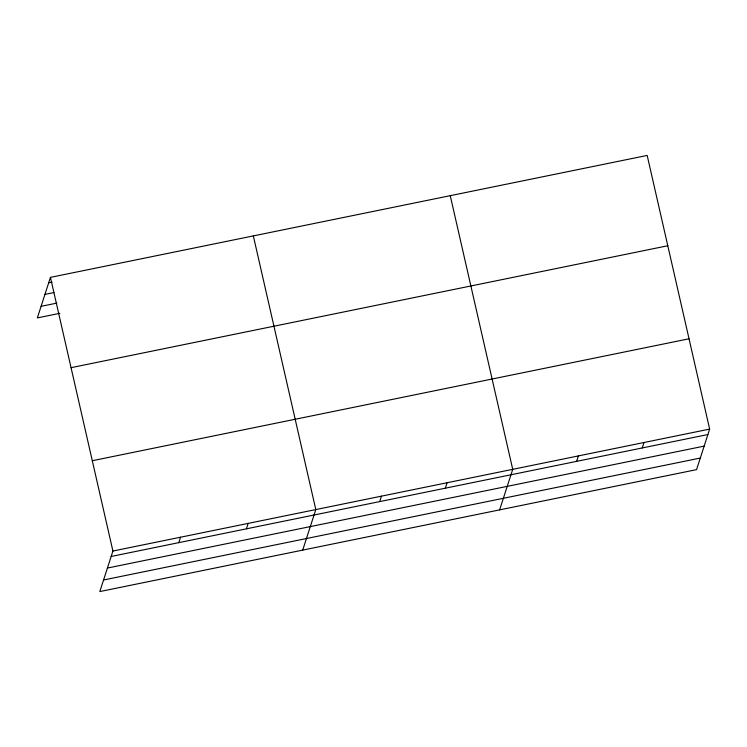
<?xml version="1.0" encoding="UTF-8"?>
<svg xmlns="http://www.w3.org/2000/svg" width="747" height="747" viewBox="0 0 747 747"><rect width="100%" height="100%" fill="white"/><g stroke="black" fill="none" stroke-linecap="round" stroke-linejoin="round"><path stroke-width="1.12" d="M50.441 277.37L112.918 551.034L99.827 591.568L696.559 469.63L709.65 429.095L647.173 155.432L50.441 277.37L37.35 317.905L59.891 313.301M178.785 542.649L180.55 537.214M246.417 528.829L248.181 523.395M302.712 550.109L315.804 509.575L253.336 235.912M379.691 501.601L381.446 496.157M445.333 488.183L447.089 482.749M499.631 509.874L512.731 469.331L450.254 195.677M576.609 461.357L578.365 455.922M642.252 447.948L644.007 442.504M48.686 282.814L52.066 282.123M44.941 294.393L53.961 292.553M41.094 306.326L56.875 303.105M71.058 367.673L667.79 245.744M92.301 460.722L689.033 338.783M112.918 551.034L709.65 429.095M111.163 556.468L707.895 434.539M107.419 568.056L704.15 446.118M103.562 579.989L700.294 458.051"/></g></svg>
